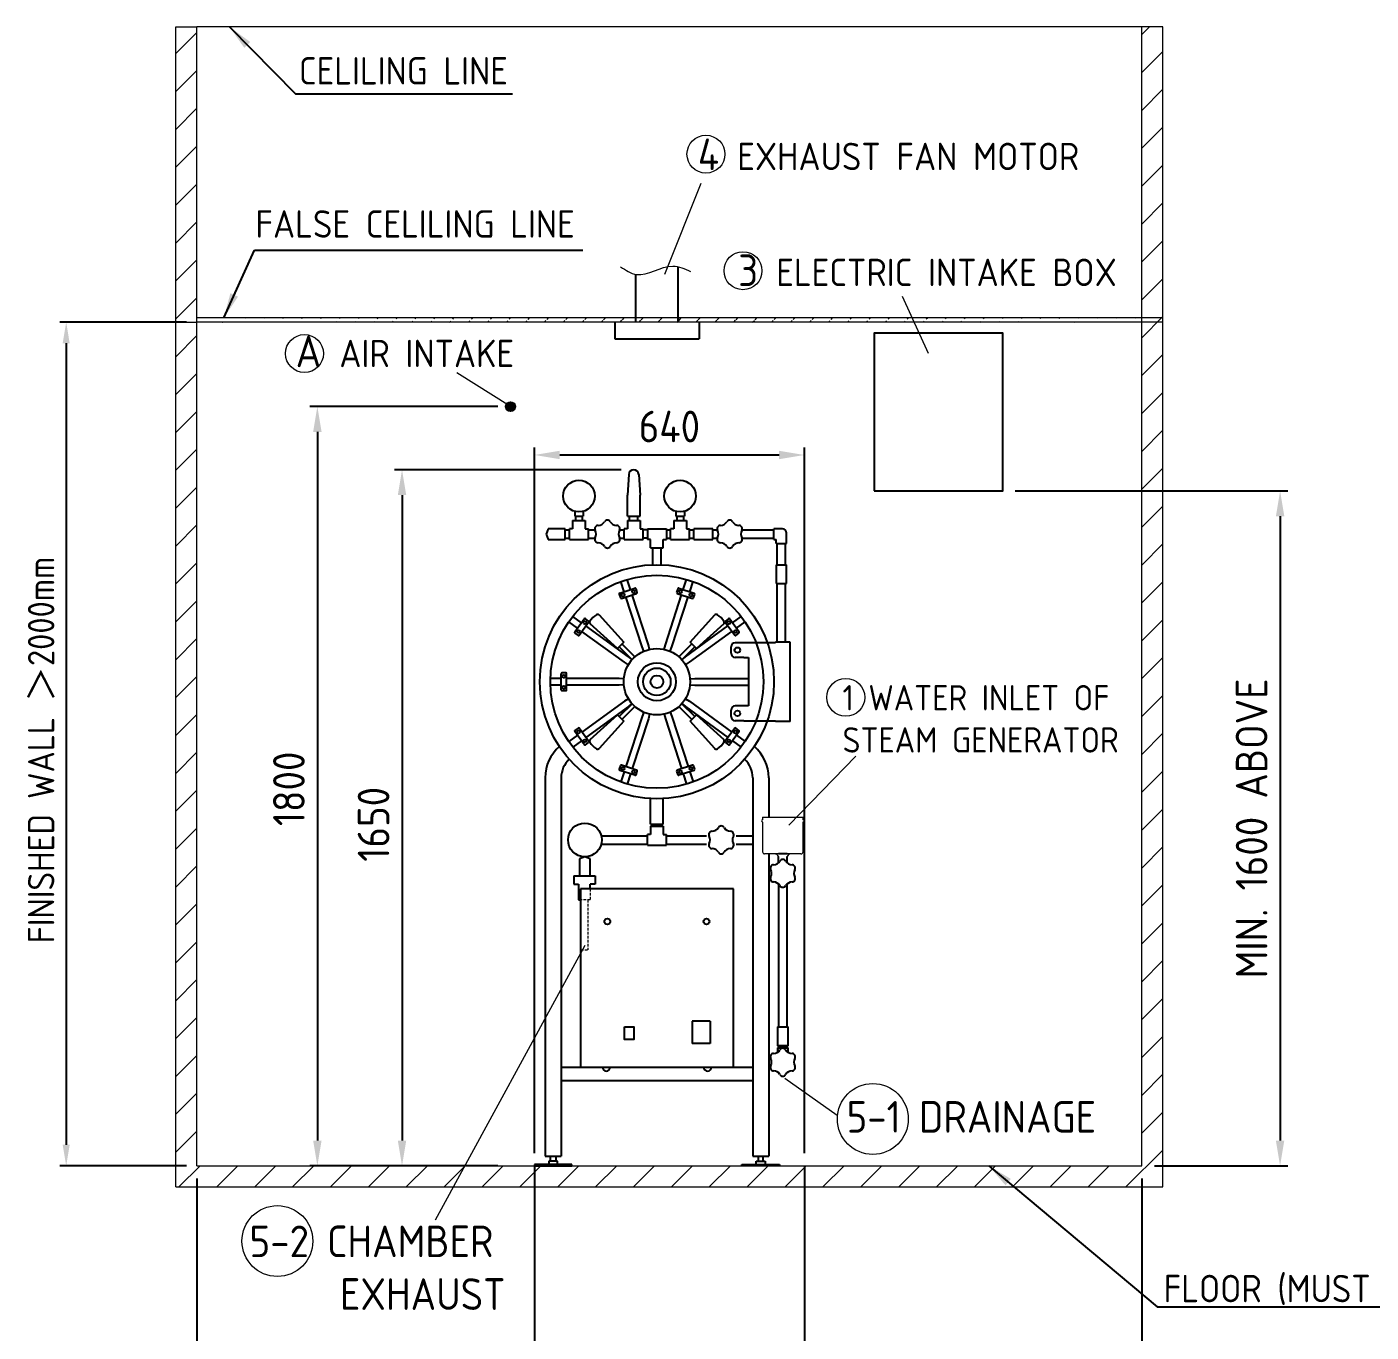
# Model space of a CAD drawing. Header units: millimetres. Extents: x -459980 to -448260, y -22120 to -13880.
# Drawn here: x -456102 to -452915, y -20047 to -16953 of the extents above; entities that cross this region are included whole.
import ezdxf

# ---------------------------------------------------------------- set-up
doc = ezdxf.new("R2010")
doc.units = ezdxf.units.MM
doc.linetypes.add('HIDDEN', pattern=[9.525, 6.35, -3.175])
doc.layers.get('0').update_dxf_attribs({"lineweight": 25})
for name, color, linetype, lineweight in [('D', 3, 'Continuous', 13), ('H', 2, 'HIDDEN', 15), ('S', 4, 'Continuous', 15)]:
    doc.layers.add(name, color=color, linetype=linetype, lineweight=lineweight)
doc.styles.get("Standard").update_dxf_attribs({"font": 'KAIU.TTF'})
doc.styles.add('STU25', font='isocp2.shx')
doc.dimstyles.new('STU25', dxfattribs={"dimscale": 30, "dimtxt": 2.5, "dimasz": 2, "dimexe": 0.6, "dimexo": 1, "dimgap": 1, "dimtad": 1, "dimdsep": 46, "dimtxsty": 'STU25', "dimcen": 2, "dimazin": 2, "dimtfac": 1, "dimtmove": 0, "dimatfit": 3, "dimfxl": 0, "dimtolj": 1, "dimtzin": 0, "dimarcsym": 0})
doc.dimstyles.new('STU25$7', dxfattribs={"dimscale": 30, "dimtxt": 2.5, "dimasz": 2, "dimexe": 1.25, "dimexo": 0.625, "dimgap": 1, "dimtad": 0, "dimdec": 4, "dimdsep": 46, "dimtxsty": 'STU25', "dimcen": 2.5, "dimazin": 2, "dimtfac": 1, "dimtdec": 4, "dimtmove": 0, "dimatfit": 3, "dimfxl": 0, "dimtolj": 1, "dimtzin": 0, "dimarcsym": 0})

# ---------------------------------------------------------------- blocks, each defined once
blk = doc.blocks.new('*D2')
at = {"layer": 'D', "color": 0, "linetype": 'Continuous', "lineweight": -2}
for p, q in [((-454898.9, -19622.9), (-454898.9, -17949.7)), ((-454838.9, -17967.7), (-454318.9, -17967.7)), ((-454258.9, -19622.9), (-454258.9, -17949.7))]:
    blk.add_line(p, q, dxfattribs=at)
at = {"layer": 'D', "color": 0}
for points in [[(-454838.9, -17957.7), (-454838.9, -17977.7), (-454898.9, -17967.7)], [(-454318.9, -17977.7), (-454318.9, -17957.7), (-454258.9, -17967.7)]]:
    blk.add_solid(points, dxfattribs=at)
at = {"layer": 'Defpoints', "color": 0}
for p in [(-454258.9, -17967.7), (-454898.9, -19652.9), (-454258.9, -19652.9)]:
    blk.add_point(p, dxfattribs=at)
at = {"layer": 'D', "color": 0, "insert": (-454578.9, -17900.2), "char_height": 75, "attachment_point": 5, "style": 'STU25'}
blk.add_mtext('\\A1;640', dxfattribs=at)
blk = doc.blocks.new('*D3')
at = {"layer": 'D', "color": 0, "linetype": 'Continuous', "lineweight": -2}
for p, q in [((-454693.4, -18002.7), (-455230.7, -18002.7)), ((-455212.7, -18062.7), (-455212.7, -19592.9)), ((-455077.5, -19652.9), (-455230.7, -19652.9))]:
    blk.add_line(p, q, dxfattribs=at)
at = {"layer": 'D', "color": 0}
for points in [[(-455202.7, -18062.7), (-455222.7, -18062.7), (-455212.7, -18002.7)], [(-455222.7, -19592.9), (-455202.7, -19592.9), (-455212.7, -19652.9)]]:
    blk.add_solid(points, dxfattribs=at)
at = {"layer": 'Defpoints', "color": 0}
for p in [(-454663.4, -18002.7), (-455212.7, -19652.9), (-455047.5, -19652.9)]:
    blk.add_point(p, dxfattribs=at)
at = {"layer": 'D', "color": 0, "insert": (-455280.2, -18843.3), "char_height": 75, "attachment_point": 5, "rotation": 90, "style": 'STU25'}
blk.add_mtext('\\A1;{\\Fisocp2.shx;1650}', dxfattribs=at)
blk = doc.blocks.new('*D6')
at = {"layer": 'D', "color": 0, "lineweight": -2}
for p, q in [((-454898.9, -19652.9), (-454898.9, -20269.8)), ((-455698.9, -19682.9), (-455698.9, -20269.8)), ((-455638.9, -20251.8), (-454958.9, -20251.8))]:
    blk.add_line(p, q, dxfattribs=at)
at = {"layer": 'D', "color": 0}
for points in [[(-455638.9, -20241.8), (-455638.9, -20261.8), (-455698.9, -20251.8)], [(-454958.9, -20261.8), (-454958.9, -20241.8), (-454898.9, -20251.8)]]:
    blk.add_solid(points, dxfattribs=at)
at = {"layer": 'Defpoints', "color": 0}
for p in [(-454898.9, -19622.9), (-455698.9, -19652.9), (-454898.9, -20251.8)]:
    blk.add_point(p, dxfattribs=at)
at = {"layer": 'D', "color": 0, "insert": (-455298.9, -20184.3), "char_height": 75, "attachment_point": 5, "style": 'STU25'}
blk.add_mtext('\\A1;Min. 800', dxfattribs=at)
blk = doc.blocks.new('*D7')
at = {"layer": 'D', "color": 0, "lineweight": -2}
for p, q in [((-454258.9, -19652.9), (-454258.9, -20269.8)), ((-453458.9, -19682.9), (-453458.9, -20269.8)), ((-454198.9, -20251.8), (-453518.9, -20251.8))]:
    blk.add_line(p, q, dxfattribs=at)
at = {"layer": 'D', "color": 0}
for points in [[(-454198.9, -20241.8), (-454198.9, -20261.8), (-454258.9, -20251.8)], [(-453518.9, -20261.8), (-453518.9, -20241.8), (-453458.9, -20251.8)]]:
    blk.add_solid(points, dxfattribs=at)
at = {"layer": 'Defpoints', "color": 0}
for p in [(-454258.9, -19622.9), (-453458.9, -19652.9), (-453458.9, -20251.8)]:
    blk.add_point(p, dxfattribs=at)
at = {"layer": 'D', "color": 0, "insert": (-453858.9, -20184.3), "char_height": 75, "attachment_point": 5, "style": 'STU25'}
blk.add_mtext('\\A1;Min. 800', dxfattribs=at)
blk = doc.blocks.new('*D8')
at = {"layer": 'D', "color": 0, "lineweight": -2}
for p, q in [((-454985.6, -17852.9), (-455431.4, -17852.9)), ((-455413.4, -17912.9), (-455413.4, -19592.9)), ((-454985.6, -19652.9), (-455431.4, -19652.9))]:
    blk.add_line(p, q, dxfattribs=at)
at = {"layer": 'D', "color": 0}
for points in [[(-455403.4, -17912.9), (-455423.4, -17912.9), (-455413.4, -17852.9)], [(-455423.4, -19592.9), (-455403.4, -19592.9), (-455413.4, -19652.9)]]:
    blk.add_solid(points, dxfattribs=at)
at = {"layer": 'Defpoints', "color": 0}
for p in [(-454955.6, -17852.9), (-455413.4, -19652.9), (-454955.6, -19652.9)]:
    blk.add_point(p, dxfattribs=at)
at = {"layer": 'D', "color": 0, "insert": (-455480.9, -18759.2), "char_height": 75, "attachment_point": 5, "rotation": 90, "style": 'STU25'}
blk.add_mtext('\\A1;1800', dxfattribs=at)
blk = doc.blocks.new('*D11')
at = {"layer": 'D', "color": 0, "lineweight": -2}
for p, q in [((-455723.9, -17652.9), (-456023.9, -17652.9)), ((-456008.9, -17702.9), (-456008.9, -19602.9)), ((-455723.9, -19652.9), (-456023.9, -19652.9))]:
    blk.add_line(p, q, dxfattribs=at)
at = {"layer": 'D', "color": 0}
for points in [[(-456000.6, -17702.9), (-456017.2, -17702.9), (-456008.9, -17652.9)], [(-456017.2, -19602.9), (-456000.6, -19602.9), (-456008.9, -19652.9)]]:
    blk.add_solid(points, dxfattribs=at)
at = {"layer": 'Defpoints', "color": 0}
for p in [(-455698.9, -17652.9), (-456008.9, -19652.9), (-455698.9, -19652.9)]:
    blk.add_point(p, dxfattribs=at)
at = {"layer": 'D', "color": 0, "insert": (-456099.5, -19125.2), "char_height": 62.5, "attachment_point": 1, "rotation": 90, "style": 'STU25'}
blk.add_mtext('\\A1;FINISHED WALL {\\f標楷體|b0|i0|c136|p65;＞}2000mm', dxfattribs=at)
blk = doc.blocks.new('*D14')
at = {"layer": 'D', "color": 0, "lineweight": -2}
for p, q in [((-455698.9, -19682.9), (-455698.9, -20455.7)), ((-453458.9, -19682.9), (-453458.9, -20455.7)), ((-455638.9, -20437.7), (-453518.9, -20437.7))]:
    blk.add_line(p, q, dxfattribs=at)
at = {"layer": 'D', "color": 0}
for points in [[(-455638.9, -20427.7), (-455638.9, -20447.7), (-455698.9, -20437.7)], [(-453518.9, -20447.7), (-453518.9, -20427.7), (-453458.9, -20437.7)]]:
    blk.add_solid(points, dxfattribs=at)
at = {"layer": 'Defpoints', "color": 0}
for p in [(-455698.9, -19652.9), (-453458.9, -19652.9), (-453458.9, -20437.7)]:
    blk.add_point(p, dxfattribs=at)
at = {"layer": 'D', "color": 0, "insert": (-454578.9, -20366.4), "char_height": 75, "attachment_point": 5, "style": 'STU25'}
blk.add_mtext('\\A1;{\\Fisocp2.shx;2240(STERILIZE SPACE)}', dxfattribs=at)
blk = doc.blocks.new('*D16')
at = {"layer": 'D', "color": 0, "lineweight": -2}
for p, q in [((-453758.8, -18052.9), (-453113.1, -18052.9)), ((-453131.1, -18112.9), (-453131.1, -19592.9)), ((-453428.9, -19652.9), (-453113.1, -19652.9))]:
    blk.add_line(p, q, dxfattribs=at)
at = {"layer": 'D', "color": 0}
for points in [[(-453121.1, -18112.9), (-453141.1, -18112.9), (-453131.1, -18052.9)], [(-453141.1, -19592.9), (-453121.1, -19592.9), (-453131.1, -19652.9)]]:
    blk.add_solid(points, dxfattribs=at)
at = {"layer": 'Defpoints', "color": 0}
for p in [(-453788.8, -18052.9), (-453458.9, -19652.9), (-453131.1, -19652.9)]:
    blk.add_point(p, dxfattribs=at)
at = {"layer": 'D', "color": 0, "insert": (-453198.6, -18852.9), "char_height": 75, "attachment_point": 5, "rotation": 90, "style": 'STU25'}
blk.add_mtext('\\A1;{\\Fisocp2.shx;MIN. 1600 ABOVE}', dxfattribs=at)

msp = doc.modelspace()

# ---------------------------------------------------------------- hatches: boundary and pattern name
msp.add_hatch(color=256).paths.add_polyline_path([(-454944.812, -17852.871, 1), (-454966.334, -17852.871, 1)])
at = {"layer": 'H', "linetype": 'HIDDEN', "ltscale": 5}
h = msp.add_hatch(dxfattribs=at)
h.set_pattern_fill('ANSI31', color=256, scale=20, style=0)
h.set_pattern_definition([(45, (-449277.12, -10185.2), (-44.90128, 44.90128), [])])
h.paths.add_polyline_path([(-455748.943, -16952.871), (-455748.943, -19702.871), (-453408.943, -19702.871), (-453408.943, -16952.871), (-453458.943, -16952.871), (-453458.943, -19652.871), (-455698.943, -19652.871), (-455698.943, -16952.871)])
at = {"layer": 'H'}
h = msp.add_hatch(dxfattribs=at)
h.set_pattern_fill('ANSI31', color=256, scale=10, style=0)
h.set_pattern_definition([(45, (-218240.854, -136.58), (-22.4506403, 22.4506403), [])])
edge = h.paths.add_edge_path()
edge.add_line((-453408.943, -17642.871), (-455698.943, -17642.871))
edge.add_line((-453408.943, -17652.871), (-455698.943, -17652.871))

# ---------------------------------------------------------------- linework, layer by layer
at = {"linetype": 'Continuous'}
for p, q in [((-454558.443, -17652.871), (-454558.443, -17521.564)), ((-454658.443, -17652.871), (-454658.443, -17539.474)), ((-454708.443, -17652.871), (-454708.443, -17692.014)), ((-454508.443, -17652.871), (-454508.443, -17692.014)), ((-454708.443, -17692.014), (-454508.443, -17692.014)), ((-454675.298, -18013.859), (-454678.443, -18062.742)), ((-454651.587, -18013.859), (-454648.443, -18062.742)), ((-454678.443, -18112.742), (-454678.443, -18062.742)), ((-454648.443, -18112.742), (-454648.443, -18062.742)), ((-454808.443, -18122.742), (-454808.443, -18142.742)), ((-454808.443, -18122.742), (-454778.443, -18122.742)), ((-454803.443, -18101.384), (-454803.443, -18112.742)), ((-454803.443, -18112.742), (-454783.443, -18112.742)), ((-454803.443, -18122.742), (-454783.443, -18122.742)), ((-454801.443, -18112.742), (-454801.443, -18122.742)), ((-454785.443, -18112.742), (-454785.443, -18122.742)), ((-454785.443, -18112.742), (-454785.443, -18122.742)), ((-454783.443, -18101.384), (-454783.443, -18112.742)), ((-454778.443, -18122.742), (-454778.443, -18142.742)), ((-454678.443, -18112.742), (-454648.443, -18112.742)), ((-454678.443, -18122.742), (-454678.443, -18142.742)), ((-454678.443, -18122.742), (-454648.443, -18122.742)), ((-454673.443, -18122.742), (-454673.443, -18112.742)), ((-454653.443, -18122.742), (-454653.443, -18112.742)), ((-454648.443, -18122.742), (-454648.443, -18142.742)), ((-454568.443, -18122.742), (-454538.443, -18122.742)), ((-454568.443, -18122.742), (-454568.443, -18142.742)), ((-454563.443, -18101.384), (-454563.443, -18112.742)), ((-454563.443, -18112.742), (-454543.443, -18112.742)), ((-454563.443, -18122.742), (-454543.443, -18122.742)), ((-454561.443, -18112.742), (-454561.443, -18122.742)), ((-454545.443, -18112.742), (-454545.443, -18122.742)), ((-454545.443, -18112.742), (-454545.443, -18122.742)), ((-454543.443, -18101.384), (-454543.443, -18112.742)), ((-454538.443, -18122.742), (-454538.443, -18142.742)), ((-454865.943, -18142.742), (-454870.943, -18155.242)), ((-454870.943, -18155.242), (-454865.943, -18167.742)), ((-454825.943, -18142.742), (-454865.943, -18142.742)), ((-454825.943, -18167.742), (-454825.943, -18142.742)), ((-454825.943, -18145.242), (-454815.943, -18145.242)), ((-454815.943, -18167.742), (-454815.943, -18142.742)), ((-454808.443, -18142.742), (-454815.943, -18142.742)), ((-454778.443, -18142.742), (-454770.943, -18142.742)), ((-454770.943, -18167.742), (-454770.943, -18142.742)), ((-454770.943, -18145.242), (-454755.224, -18145.242)), ((-454696.661, -18145.242), (-454685.943, -18145.242)), ((-454678.443, -18142.742), (-454685.943, -18142.742)), ((-454685.943, -18167.742), (-454685.943, -18142.742)), ((-454648.443, -18142.742), (-454640.943, -18142.742)), ((-454640.943, -18167.742), (-454640.943, -18142.742)), ((-454630.943, -18145.242), (-454640.943, -18145.242)), ((-454630.943, -18142.742), (-454630.943, -18167.742)), ((-454630.943, -18142.742), (-454585.943, -18142.742)), ((-454585.943, -18142.742), (-454585.943, -18167.742)), ((-454585.943, -18145.242), (-454575.943, -18145.242)), ((-454575.943, -18167.742), (-454575.943, -18142.742)), ((-454568.443, -18142.742), (-454575.943, -18142.742)), ((-454538.443, -18142.742), (-454530.943, -18142.742)), ((-454530.943, -18167.742), (-454530.943, -18142.742)), ((-454530.943, -18145.242), (-454520.943, -18145.242)), ((-454520.943, -18167.742), (-454520.943, -18142.742)), ((-454475.943, -18142.742), (-454520.943, -18142.742)), ((-454475.943, -18167.742), (-454475.943, -18142.742)), ((-454475.943, -18145.242), (-454465.225, -18145.242)), ((-454406.66, -18145.242), (-454330.943, -18145.242)), ((-454330.943, -18167.742), (-454330.943, -18142.742)), ((-454310.943, -18142.742), (-454330.943, -18142.742)), ((-454300.943, -18177.742), (-454300.943, -18152.742)), ((-454865.943, -18167.742), (-454825.943, -18167.742)), ((-454825.943, -18165.242), (-454815.943, -18165.242)), ((-454815.943, -18167.742), (-454770.943, -18167.742)), ((-454770.943, -18165.242), (-454755.224, -18165.242)), ((-454696.661, -18165.242), (-454685.943, -18165.242)), ((-454685.943, -18167.742), (-454640.943, -18167.742)), ((-454630.943, -18165.242), (-454640.943, -18165.242)), ((-454623.443, -18167.742), (-454630.943, -18167.742)), ((-454623.443, -18187.742), (-454623.443, -18167.742)), ((-454623.443, -18187.742), (-454593.443, -18187.742)), ((-454618.443, -18227.742), (-454618.443, -18187.742)), ((-454598.443, -18227.742), (-454598.443, -18187.742)), ((-454593.443, -18167.742), (-454585.943, -18167.742)), ((-454593.443, -18187.742), (-454593.443, -18167.742)), ((-454585.943, -18165.242), (-454575.943, -18165.242)), ((-454575.943, -18167.742), (-454530.943, -18167.742)), ((-454530.943, -18165.242), (-454520.943, -18165.242)), ((-454520.943, -18167.742), (-454475.943, -18167.742)), ((-454475.943, -18165.242), (-454465.225, -18165.242)), ((-454406.66, -18165.242), (-454330.943, -18165.242)), ((-454330.943, -18167.742), (-454325.943, -18167.742)), ((-454325.943, -18177.742), (-454325.943, -18167.742)), ((-454325.943, -18177.742), (-454300.943, -18177.742)), ((-454323.443, -18227.742), (-454323.443, -18177.742)), ((-454303.443, -18227.742), (-454303.443, -18177.742)), ((-454325.943, -18227.742), (-454325.943, -18272.742)), ((-454325.943, -18227.742), (-454300.943, -18227.742)), ((-454300.943, -18272.742), (-454300.943, -18227.742)), ((-454325.943, -18272.742), (-454300.943, -18272.742)), ((-454323.443, -18411.242), (-454323.443, -18272.742)), ((-454303.443, -18411.242), (-454303.443, -18272.742)), ((-454745.511, -18346.961), (-454687.175, -18411.661)), ((-454529.71, -18411.661), (-454471.374, -18346.961)), ((-454702.024, -18426.51), (-454766.724, -18368.174)), ((-454450.161, -18368.174), (-454514.861, -18426.51)), ((-454687.175, -18411.661), (-454702.024, -18426.51)), ((-454660.667, -18446.3), (-454691.241, -18415.727)), ((-454525.645, -18415.727), (-454556.218, -18446.3)), ((-454514.861, -18426.51), (-454529.71, -18411.661)), ((-454391.676, -18412.742), (-454422.676, -18412.742)), ((-454327.676, -18412.742), (-454391.676, -18412.742)), ((-454292.676, -18411.242), (-454327.676, -18411.242)), ((-454292.676, -18599.242), (-454292.676, -18411.242)), ((-454697.958, -18422.444), (-454667.385, -18453.018)), ((-454549.501, -18453.018), (-454518.927, -18422.444)), ((-454402.676, -18447.742), (-454391.676, -18447.742)), ((-454391.676, -18447.742), (-454391.676, -18562.742)), ((-454667.385, -18557.467), (-454697.958, -18588.04)), ((-454691.241, -18594.758), (-454660.667, -18564.184)), ((-454556.218, -18564.184), (-454525.645, -18594.758)), ((-454518.927, -18588.04), (-454549.501, -18557.467)), ((-454391.676, -18562.742), (-454402.676, -18562.742)), ((-454766.724, -18642.311), (-454702.024, -18583.974)), ((-454687.175, -18598.824), (-454745.511, -18663.524)), ((-454702.024, -18583.974), (-454687.175, -18598.824)), ((-454529.71, -18598.824), (-454514.861, -18583.974)), ((-454471.374, -18663.524), (-454529.71, -18598.824)), ((-454514.861, -18583.974), (-454450.161, -18642.311)), ((-454402.676, -18597.742), (-454391.676, -18597.742)), ((-454391.676, -18597.742), (-454327.676, -18597.742)), ((-454327.676, -18597.742), (-454327.676, -18599.242)), ((-454292.676, -18599.242), (-454327.676, -18599.242)), ((-454873.443, -18732.831), (-454873.443, -19629.871)), ((-454835.443, -18732.831), (-454835.443, -19629.871)), ((-454381.443, -18732.831), (-454381.443, -19629.871)), ((-454343.443, -18732.831), (-454343.443, -18825.217)), ((-454623.443, -18842.742), (-454623.443, -18782.336)), ((-454593.443, -18842.742), (-454593.443, -18782.336)), ((-454623.443, -18842.742), (-454593.443, -18842.742)), ((-454623.443, -18847.742), (-454593.443, -18847.742)), ((-454623.443, -18847.742), (-454623.443, -18867.742)), ((-454618.443, -18847.742), (-454618.443, -18842.742)), ((-454598.443, -18847.742), (-454598.443, -18842.742)), ((-454593.443, -18847.742), (-454593.443, -18867.742)), ((-454740.526, -18870.242), (-454630.943, -18870.242)), ((-454740.526, -18890.242), (-454630.943, -18890.242)), ((-454623.443, -18867.742), (-454630.943, -18867.742)), ((-454630.943, -18892.742), (-454630.943, -18867.742)), ((-454630.943, -18892.742), (-454585.943, -18892.742)), ((-454593.443, -18867.742), (-454585.943, -18867.742)), ((-454585.943, -18892.742), (-454585.943, -18867.742)), ((-454585.943, -18870.242), (-454490.943, -18870.242)), ((-454585.943, -18890.242), (-454490.943, -18890.242)), ((-454420.943, -18870.242), (-454381.443, -18870.242)), ((-454420.943, -18890.242), (-454381.443, -18890.242)), ((-454779.256, -18920.242), (-454791.756, -18925.242)), ((-454791.756, -18925.242), (-454791.756, -18965.242)), ((-454766.756, -18925.242), (-454779.256, -18920.242)), ((-454766.756, -18965.242), (-454766.756, -18925.242)), ((-454343.443, -18913.233), (-454343.443, -19629.871)), ((-454320.252, -18934.267), (-454320.252, -18919.713)), ((-454299.952, -18934.267), (-454299.952, -18919.713)), ((-454791.756, -18965.242), (-454766.756, -18965.242)), ((-454320.102, -18984.755), (-454320.102, -19323.487)), ((-454300.102, -18984.755), (-454300.102, -19323.487)), ((-454322.602, -19323.487), (-454322.602, -19368.487)), ((-454322.602, -19323.487), (-454297.602, -19323.487)), ((-454297.602, -19368.487), (-454297.602, -19323.487)), ((-454322.602, -19368.487), (-454297.602, -19368.487)), ((-454322.602, -19373.487), (-454297.602, -19373.487)), ((-454322.602, -19373.487), (-454322.602, -19383.703)), ((-454300.102, -19368.487), (-454320.102, -19368.487)), ((-454320.102, -19368.487), (-454320.102, -19373.487)), ((-454300.102, -19368.487), (-454300.102, -19373.487)), ((-454297.602, -19383.703), (-454297.602, -19373.487)), ((-454835.443, -19418.871), (-454737.632, -19418.871)), ((-454719.253, -19418.871), (-454497.632, -19418.871)), ((-454626.119, -19418.871), (-454590.766, -19418.871)), ((-454479.253, -19418.871), (-454381.443, -19418.871)), ((-454835.443, -19450.871), (-454381.443, -19450.871)), ((-454873.443, -19629.871), (-454835.443, -19629.871)), ((-454860.443, -19641.871), (-454860.443, -19629.871)), ((-454848.443, -19629.871), (-454848.443, -19641.871)), ((-454381.443, -19629.871), (-454343.443, -19629.871)), ((-454368.443, -19629.871), (-454368.443, -19641.871)), ((-454356.443, -19641.871), (-454356.443, -19629.871)), ((-454809.943, -19649.871), (-454898.943, -19649.871)), ((-454898.943, -19649.871), (-454898.943, -19652.871)), ((-454898.943, -19652.871), (-454809.943, -19652.871)), ((-454864.835, -19641.871), (-454864.835, -19649.871)), ((-454844.05, -19641.871), (-454864.835, -19641.871)), ((-454844.05, -19649.871), (-454844.05, -19641.871)), ((-454809.943, -19652.871), (-454809.943, -19649.871)), ((-454406.943, -19649.871), (-454317.943, -19649.871)), ((-454406.943, -19652.871), (-454406.943, -19649.871)), ((-454317.943, -19652.871), (-454406.943, -19652.871)), ((-454372.835, -19641.871), (-454352.05, -19641.871)), ((-454372.835, -19649.871), (-454372.835, -19641.871)), ((-454352.05, -19641.871), (-454352.05, -19649.871)), ((-454317.943, -19649.871), (-454317.943, -19652.871))]:
    msp.add_line(p, q, dxfattribs=at)
for p, q in [((-454696.659, -18295.224), (-454660.519, -18283.481)), ((-454686.198, -18291.824), (-454694.078, -18267.573)), ((-454670.981, -18286.88), (-454678.861, -18262.628)), ((-454655.218, -18293.325), (-454657.999, -18284.765)), ((-454558.886, -18284.765), (-454561.667, -18293.325)), ((-454556.366, -18283.481), (-454520.226, -18295.224)), ((-454545.904, -18286.88), (-454538.024, -18262.628)), ((-454530.687, -18291.824), (-454522.807, -18267.573)), ((-454697.944, -18297.744), (-454695.162, -18306.303)), ((-454692.642, -18307.587), (-454656.502, -18295.845)), ((-454643.708, -18422.595), (-454682.181, -18304.188)), ((-454628.491, -18417.65), (-454666.964, -18299.244)), ((-454588.394, -18417.65), (-454549.921, -18299.244)), ((-454573.177, -18422.595), (-454534.704, -18304.188)), ((-454560.383, -18295.845), (-454524.243, -18307.587)), ((-454521.723, -18306.303), (-454518.942, -18297.744)), ((-454787.387, -18365.343), (-454808.017, -18350.354)), ((-454429.498, -18365.343), (-454408.868, -18350.354)), ((-454796.792, -18378.287), (-454817.422, -18363.299)), ((-454803.257, -18387.186), (-454780.921, -18356.444)), ((-454792.74, -18394.827), (-454770.404, -18364.085)), ((-454685.552, -18459.108), (-454786.274, -18385.928)), ((-454770.847, -18361.291), (-454778.128, -18356.001)), ((-454676.147, -18446.163), (-454776.87, -18372.984)), ((-454540.738, -18446.163), (-454440.015, -18372.984)), ((-454531.333, -18459.108), (-454430.611, -18385.928)), ((-454446.481, -18364.085), (-454424.145, -18394.827)), ((-454438.757, -18356.001), (-454446.038, -18361.291)), ((-454435.964, -18356.444), (-454413.628, -18387.186)), ((-454420.093, -18378.287), (-454399.463, -18363.299)), ((-454802.815, -18389.98), (-454795.534, -18395.27)), ((-454625.861, -18428.443), (-454628.491, -18417.65)), ((-454591.024, -18428.443), (-454588.394, -18417.65)), ((-454421.351, -18395.27), (-454414.07, -18389.98)), ((-454667.676, -18453.348), (-454676.147, -18446.163)), ((-454639.492, -18432.872), (-454643.708, -18422.595)), ((-454577.393, -18432.872), (-454573.177, -18422.595)), ((-454549.209, -18453.348), (-454540.738, -18446.163)), ((-454432.676, -18437.742), (-454432.676, -18422.742)), ((-454402.676, -18447.742), (-454422.676, -18447.742)), ((-454676.101, -18464.944), (-454685.552, -18459.108)), ((-454540.785, -18464.944), (-454531.333, -18459.108)), ((-454835.443, -18497.242), (-454860.943, -18497.242)), ((-454835.443, -18513.242), (-454860.943, -18513.242)), ((-454835.443, -18524.242), (-454835.443, -18486.242)), ((-454824.443, -18484.242), (-454833.443, -18484.242)), ((-454822.443, -18524.242), (-454822.443, -18486.242)), ((-454697.943, -18497.242), (-454822.443, -18497.242)), ((-454697.943, -18513.242), (-454822.443, -18513.242)), ((-454686.866, -18498.076), (-454697.943, -18497.242)), ((-454686.866, -18512.408), (-454697.943, -18513.242)), ((-454530.019, -18498.076), (-454518.943, -18497.242)), ((-454530.019, -18512.408), (-454518.943, -18513.242)), ((-454518.943, -18497.242), (-454391.676, -18497.242)), ((-454518.943, -18513.242), (-454391.676, -18513.242)), ((-454833.443, -18526.242), (-454824.443, -18526.242)), ((-454676.101, -18545.541), (-454685.552, -18551.377)), ((-454540.785, -18545.541), (-454531.333, -18551.377)), ((-454685.552, -18551.377), (-454786.274, -18624.556)), ((-454676.147, -18564.321), (-454776.87, -18637.5)), ((-454667.676, -18557.136), (-454676.147, -18564.321)), ((-454639.492, -18577.613), (-454643.708, -18587.89)), ((-454577.393, -18577.613), (-454573.177, -18587.89)), ((-454549.209, -18557.136), (-454540.738, -18564.321)), ((-454540.738, -18564.321), (-454440.015, -18637.5)), ((-454531.333, -18551.377), (-454430.611, -18624.556)), ((-454432.676, -18587.742), (-454432.676, -18572.742)), ((-454402.676, -18562.742), (-454422.676, -18562.742)), ((-454643.708, -18587.89), (-454682.181, -18706.296)), ((-454628.491, -18592.834), (-454666.964, -18711.24)), ((-454625.861, -18582.042), (-454628.491, -18592.834)), ((-454591.024, -18582.042), (-454588.394, -18592.834)), ((-454588.394, -18592.834), (-454549.921, -18711.24)), ((-454573.177, -18587.89), (-454534.704, -18706.296)), ((-454402.676, -18597.742), (-454422.676, -18597.742)), ((-454796.792, -18632.197), (-454817.422, -18647.186)), ((-454780.921, -18654.041), (-454803.257, -18623.298)), ((-454795.534, -18615.214), (-454802.815, -18620.504)), ((-454770.404, -18646.4), (-454792.74, -18615.657)), ((-454424.145, -18615.657), (-454446.481, -18646.4)), ((-454413.628, -18623.298), (-454435.964, -18654.041)), ((-454414.07, -18620.504), (-454421.351, -18615.214)), ((-454420.093, -18632.197), (-454399.463, -18647.186)), ((-454787.387, -18645.142), (-454808.017, -18660.13)), ((-454778.128, -18654.483), (-454770.847, -18649.193)), ((-454446.038, -18649.193), (-454438.757, -18654.483)), ((-454429.498, -18645.142), (-454408.868, -18660.13)), ((-454695.162, -18704.181), (-454697.944, -18712.741)), ((-454656.502, -18714.64), (-454692.642, -18702.897)), ((-454524.243, -18702.897), (-454560.383, -18714.64)), ((-454518.942, -18712.741), (-454521.723, -18704.181)), ((-454660.519, -18727.003), (-454696.659, -18715.261)), ((-454686.198, -18718.66), (-454694.078, -18742.912)), ((-454670.981, -18723.604), (-454678.861, -18747.856)), ((-454657.999, -18725.719), (-454655.218, -18717.16)), ((-454561.667, -18717.16), (-454558.886, -18725.719)), ((-454520.226, -18715.261), (-454556.366, -18727.003)), ((-454545.904, -18723.604), (-454538.024, -18747.856)), ((-454530.687, -18718.66), (-454522.807, -18742.912)), ((-454310.102, -18913.233), (-454320.252, -18913.233)), ((-454299.952, -18913.233), (-454310.102, -18913.233)), ((-454805.658, -18965.242), (-454755.096, -18965.242)), ((-454805.658, -18965.242), (-454805.658, -18985.457)), ((-454805.658, -18985.457), (-454794.282, -18985.457)), ((-454794.282, -18985.457), (-454794.282, -19022.097)), ((-454755.096, -18985.457), (-454766.473, -18985.457)), ((-454766.473, -18996.371), (-454766.473, -18985.457)), ((-454755.096, -18965.242), (-454755.096, -18985.457)), ((-454794.282, -19022.097), (-454789.693, -19022.097)), ((-454789.693, -18996.371), (-454789.693, -19418.871)), ((-454427.193, -18996.371), (-454789.693, -18996.371)), ((-454427.193, -19418.871), (-454427.193, -18996.371)), ((-454481.871, -19309.951), (-454524.571, -19309.951)), ((-454524.571, -19309.951), (-454524.571, -19362.451)), ((-454481.871, -19309.951), (-454481.871, -19362.451)), ((-454481.871, -19362.451), (-454524.571, -19362.451)), ((-454789.693, -19418.871), (-454427.193, -19418.871))]:
    msp.add_line(p, q)
at = {"color": 7, "linetype": 'Continuous', "lineweight": 15}
for p, q in [((-454358.102, -18826.233), (-454262.102, -18826.233)), ((-454358.102, -18826.233), (-454358.102, -18832.449)), ((-454262.102, -18832.449), (-454262.102, -18826.233)), ((-454358.102, -18838.016), (-454358.102, -18908.233)), ((-454262.102, -18908.233), (-454262.102, -18838.016)), ((-454267.102, -18913.233), (-454353.102, -18913.233))]:
    msp.add_line(p, q, dxfattribs=at)
at = {"linetype": 'Continuous'}
msp.add_lwpolyline([(-454093.486, -18052.871), (-453788.797, -18052.871), (-453788.797, -17679.001), (-454093.486, -17679.001)], close=True, dxfattribs=at)
msp.add_lwpolyline([(-454685.143, -19323.521), (-454663.143, -19323.521), (-454663.143, -19353.721), (-454685.143, -19353.721)], close=True)
for centre, radius in [((-454955.573, -17852.871), 10.761), ((-454608.443, -18505.242), 277.5), ((-454608.443, -18505.242), 252.5), ((-454664.217, -18291.517), 3.5), ((-454552.668, -18291.517), 3.5), ((-454688.945, -18299.551), 3.5), ((-454527.941, -18299.551), 3.5), ((-454794.472, -18386.153), 3.5), ((-454779.19, -18365.118), 3.5), ((-454437.695, -18365.118), 3.5), ((-454422.413, -18386.153), 3.5), ((-454417.676, -18430.242), 6.5), ((-454608.443, -18505.242), 45), ((-454608.443, -18505.242), 32.5), ((-454828.943, -18492.242), 3.5), ((-454828.943, -18518.242), 3.5), ((-454608.443, -18505.242), 15), ((-454417.676, -18580.242), 6.5), ((-454794.472, -18624.332), 3.5), ((-454779.19, -18645.366), 3.5), ((-454437.695, -18645.366), 3.5), ((-454422.413, -18624.332), 3.5), ((-454688.945, -18710.933), 3.5), ((-454664.217, -18718.967), 3.5), ((-454552.668, -18718.967), 3.5), ((-454527.941, -18710.933), 3.5), ((-454725.943, -19073.621), 7), ((-454490.943, -19073.621), 7)]:
    msp.add_circle(centre, radius)
for centre, radius in [((-454793.443, -18065.242), 37.5), ((-454553.443, -18065.242), 37.5), ((-454608.443, -18505.242), 78.75), ((-454779.256, -18880.242), 40)]:
    msp.add_circle(centre, radius, dxfattribs=at)
for centre, radius, start, end in [((-454663.443, -18014.622), 11.88, 3.680791, 176.319209), ((-454310.943, -18152.742), 10, 0, 90), ((-454720.923, -18392.762), 55.773, 123.647115, 146.352885), ((-454749.051, -18350.501), 5.007, 39.078128, 123.647115), ((-454467.834, -18350.501), 5.007, 56.352885, 135), ((-454495.962, -18392.762), 55.773, 33.647115, 56.352885), ((-454763.184, -18364.633), 5.007, 146.352885, 225), ((-454453.701, -18364.633), 5.007, 309.078128, 33.647115), ((-454763.184, -18645.851), 5.007, 129.078128, 213.647115), ((-454775.443, -18732.831), 98, 130.902507, 180), ((-454720.923, -18617.723), 55.773, 213.647115, 236.352885), ((-454749.051, -18659.984), 5.007, 236.352885, 315), ((-454467.834, -18659.984), 5.007, 219.078128, 303.647115), ((-454495.962, -18617.723), 55.773, 303.647115, 326.352885), ((-454453.701, -18645.851), 5.007, 326.352885, 45), ((-454441.443, -18732.831), 98, 0, 49.097493), ((-454775.443, -18732.831), 60, 133.046811, 180), ((-454441.443, -18732.831), 60, 0, 46.953189), ((-454728.443, -19418.871), 9.189, 180, 0), ((-454488.443, -19418.871), 9.189, 180, 0)]:
    msp.add_arc(centre, radius, start, end, dxfattribs=at)
at = {"color": 7, "linetype": 'Continuous'}
for centre, radius, start, end in [((-454748.193, -18116.704), 18.027, 271.15518, 328.84482), ((-454748.193, -18116.704), 18.028, 271.15518, 328.84482), ((-454725.943, -18130.155), 7.973, 31.15518, 148.84482), ((-454725.943, -18130.155), 7.972, 31.15518, 148.84482), ((-454703.693, -18116.704), 18.028, 211.15518, 268.84482), ((-454703.693, -18116.704), 18.027, 211.15518, 268.84482), ((-454458.193, -18116.704), 18.027, 271.15518, 328.84482), ((-454458.193, -18116.704), 18.028, 271.15518, 328.84482), ((-454435.943, -18130.155), 7.973, 31.15518, 148.84482), ((-454435.943, -18130.155), 7.972, 31.15518, 148.84482), ((-454413.693, -18116.704), 18.028, 211.15518, 268.84482), ((-454413.693, -18116.704), 18.027, 211.15518, 268.84482), ((-454747.668, -18142.699), 7.973, 91.15518, 208.84482), ((-454747.668, -18142.699), 7.972, 91.15518, 208.84482), ((-454747.668, -18167.786), 7.973, 151.15518, 268.84482), ((-454747.668, -18167.786), 7.972, 151.15518, 268.84482), ((-454770.443, -18155.242), 18.027, 331.15518, 28.84482), ((-454770.443, -18155.242), 18.028, 331.15518, 28.84482), ((-454704.217, -18142.699), 7.973, 331.15518, 88.84482), ((-454704.217, -18142.699), 7.972, 331.15518, 88.84482), ((-454704.217, -18167.786), 7.973, 271.15518, 28.84482), ((-454704.217, -18167.786), 7.972, 271.15518, 28.84482), ((-454681.443, -18155.242), 18.028, 151.15518, 208.84482), ((-454681.443, -18155.242), 18.027, 151.15518, 208.84482), ((-454457.668, -18142.699), 7.973, 91.15518, 208.84482), ((-454457.668, -18142.699), 7.972, 91.15518, 208.84482), ((-454457.668, -18167.786), 7.972, 151.15518, 268.84482), ((-454457.668, -18167.786), 7.973, 151.15518, 268.84482), ((-454480.443, -18155.242), 18.028, 331.15518, 28.84482), ((-454480.443, -18155.242), 18.027, 331.15518, 28.84482), ((-454414.217, -18142.699), 7.973, 331.15518, 88.84482), ((-454414.217, -18142.699), 7.972, 331.15518, 88.84482), ((-454414.217, -18167.786), 7.972, 271.15518, 28.84482), ((-454414.217, -18167.786), 7.973, 271.15518, 28.84482), ((-454391.443, -18155.242), 18.028, 151.15518, 208.84482), ((-454391.443, -18155.242), 18.027, 151.15518, 208.84482), ((-454748.193, -18193.78), 18.028, 31.15518, 88.84482), ((-454748.193, -18193.78), 18.027, 31.15518, 88.84482), ((-454725.943, -18180.329), 7.973, 211.15518, 328.84482), ((-454725.943, -18180.329), 7.972, 211.15518, 328.84482), ((-454703.693, -18193.78), 18.028, 91.15518, 148.84482), ((-454703.693, -18193.78), 18.027, 91.15518, 148.84482), ((-454458.193, -18193.78), 18.028, 31.15518, 88.84482), ((-454458.193, -18193.78), 18.027, 31.15518, 88.84482), ((-454435.943, -18180.329), 7.973, 211.15518, 328.84482), ((-454435.943, -18180.329), 7.972, 211.15518, 328.84482), ((-454413.693, -18193.78), 18.028, 91.15518, 148.84482), ((-454413.693, -18193.78), 18.027, 91.15518, 148.84482), ((-454477.668, -18867.699), 7.973, 91.15518, 208.84482), ((-454477.668, -18867.699), 7.972, 91.15518, 208.84482), ((-454478.193, -18841.704), 18.027, 271.15518, 328.84482), ((-454478.193, -18841.704), 18.028, 271.15518, 328.84482), ((-454455.943, -18855.155), 7.973, 31.15518, 148.84482), ((-454455.943, -18855.155), 7.972, 31.15518, 148.84482), ((-454433.693, -18841.704), 18.028, 211.15518, 268.84482), ((-454433.693, -18841.704), 18.027, 211.15518, 268.84482), ((-454434.217, -18867.699), 7.973, 331.15518, 88.84482), ((-454434.217, -18867.699), 7.972, 331.15518, 88.84482), ((-454477.668, -18892.786), 7.972, 151.15518, 268.84482), ((-454477.668, -18892.786), 7.973, 151.15518, 268.84482), ((-454500.443, -18880.242), 18.028, 331.15518, 28.84482), ((-454500.443, -18880.242), 18.027, 331.15518, 28.84482), ((-454434.217, -18892.786), 7.972, 271.15518, 28.84482), ((-454434.217, -18892.786), 7.973, 271.15518, 28.84482), ((-454411.443, -18880.242), 18.028, 151.15518, 208.84482), ((-454411.443, -18880.242), 18.027, 151.15518, 208.84482), ((-454478.193, -18918.78), 18.028, 31.15518, 88.84482), ((-454478.193, -18918.78), 18.027, 31.15518, 88.84482), ((-454455.943, -18905.329), 7.973, 211.15518, 328.84482), ((-454455.943, -18905.329), 7.972, 211.15518, 328.84482), ((-454433.693, -18918.78), 18.028, 91.15518, 148.84482), ((-454433.693, -18918.78), 18.027, 91.15518, 148.84482), ((-454310.102, -18934.355), 7.973, 31.15518, 148.84482), ((-454310.102, -18934.355), 7.972, 31.15518, 148.84482), ((-454331.827, -18946.899), 7.973, 91.15518, 208.84482), ((-454331.827, -18946.899), 7.972, 91.15518, 208.84482), ((-454354.602, -18959.442), 18.027, 331.15518, 28.84482), ((-454354.602, -18959.442), 18.028, 331.15518, 28.84482), ((-454332.352, -18920.904), 18.027, 271.15518, 328.84482), ((-454332.352, -18920.904), 18.028, 271.15518, 328.84482), ((-454287.852, -18920.904), 18.028, 211.15518, 268.84482), ((-454287.852, -18920.904), 18.027, 211.15518, 268.84482), ((-454288.376, -18946.899), 7.973, 331.15518, 88.84482), ((-454288.376, -18946.899), 7.972, 331.15518, 88.84482), ((-454265.602, -18959.442), 18.028, 151.15518, 208.84482), ((-454265.602, -18959.442), 18.027, 151.15518, 208.84482), ((-454331.827, -18971.985), 7.973, 151.15518, 268.84482), ((-454331.827, -18971.985), 7.972, 151.15518, 268.84482), ((-454332.352, -18997.98), 18.028, 31.15518, 88.84482), ((-454332.352, -18997.98), 18.027, 31.15518, 88.84482), ((-454310.102, -18984.529), 7.973, 211.15518, 328.84482), ((-454310.102, -18984.529), 7.972, 211.15518, 328.84482), ((-454287.852, -18997.98), 18.028, 91.15518, 148.84482), ((-454287.852, -18997.98), 18.027, 91.15518, 148.84482), ((-454288.376, -18971.985), 7.973, 271.15518, 28.84482), ((-454288.376, -18971.985), 7.972, 271.15518, 28.84482), ((-454310.102, -19381.991), 7.973, 31.15518, 148.84482), ((-454310.102, -19381.991), 7.972, 31.15518, 148.84482), ((-454331.827, -19394.534), 7.973, 91.15518, 208.84482), ((-454331.827, -19394.534), 7.972, 91.15518, 208.84482), ((-454354.602, -19407.078), 18.027, 331.15518, 28.84482), ((-454354.602, -19407.078), 18.028, 331.15518, 28.84482), ((-454332.352, -19368.54), 18.027, 271.15518, 328.84482), ((-454332.352, -19368.54), 18.028, 271.15518, 328.84482), ((-454287.852, -19368.54), 18.028, 211.15518, 268.84482), ((-454287.852, -19368.54), 18.027, 211.15518, 268.84482), ((-454288.376, -19394.534), 7.973, 331.15518, 88.84482), ((-454288.376, -19394.534), 7.972, 331.15518, 88.84482), ((-454265.602, -19407.078), 18.028, 151.15518, 208.84482), ((-454265.602, -19407.078), 18.027, 151.15518, 208.84482), ((-454331.827, -19419.621), 7.973, 151.15518, 268.84482), ((-454331.827, -19419.621), 7.972, 151.15518, 268.84482), ((-454332.352, -19445.616), 18.028, 31.15518, 88.84482), ((-454332.352, -19445.616), 18.027, 31.15518, 88.84482), ((-454310.102, -19432.165), 7.973, 211.15518, 328.84482), ((-454310.102, -19432.165), 7.972, 211.15518, 328.84482), ((-454287.852, -19445.616), 18.028, 91.15518, 148.84482), ((-454287.852, -19445.616), 18.027, 91.15518, 148.84482), ((-454288.376, -19419.621), 7.973, 271.15518, 28.84482), ((-454288.376, -19419.621), 7.972, 271.15518, 28.84482)]:
    msp.add_arc(centre, radius, start, end, dxfattribs=at)
for centre, radius, start, end in [((-454659.901, -18285.383), 2, 18, 108), ((-454556.984, -18285.383), 2, 72, 162), ((-454696.041, -18297.126), 2, 108, 198), ((-454693.26, -18305.685), 2, 198, 288), ((-454657.12, -18293.943), 2, 288, 18), ((-454559.765, -18293.943), 2, 162, 252), ((-454523.625, -18305.685), 2, 252, 342), ((-454520.844, -18297.126), 2, 342, 72), ((-454801.639, -18388.362), 2, 144, 234), ((-454779.303, -18357.619), 2, 54, 144), ((-454772.022, -18362.909), 2, 324, 54), ((-454444.863, -18362.909), 2, 126, 216), ((-454437.582, -18357.619), 2, 36, 126), ((-454415.246, -18388.362), 2, 306, 36), ((-454794.358, -18393.652), 2, 234, 324), ((-454422.676, -18422.742), 10, 90, 180), ((-454422.527, -18393.652), 2, 216, 306), ((-454422.676, -18437.742), 10, 180, 270), ((-454833.443, -18486.242), 2, 90, 180), ((-454824.443, -18486.242), 2, 0, 90), ((-454833.443, -18524.242), 2, 180, 270), ((-454824.443, -18524.242), 2, 270, 0), ((-454422.676, -18572.742), 10, 90, 180), ((-454422.676, -18587.742), 10, 180, 270), ((-454801.639, -18622.123), 2, 126, 216), ((-454794.358, -18616.832), 2, 36, 126), ((-454422.527, -18616.832), 2, 54, 144), ((-454415.246, -18622.123), 2, 324, 54), ((-454779.303, -18652.865), 2, 216, 306), ((-454772.022, -18647.575), 2, 306, 36), ((-454444.863, -18647.575), 2, 144, 234), ((-454437.582, -18652.865), 2, 234, 324), ((-454693.26, -18704.799), 2, 72, 162), ((-454523.625, -18704.799), 2, 18, 108), ((-454696.041, -18713.359), 2, 162, 252), ((-454659.901, -18725.101), 2, 252, 342), ((-454657.12, -18716.542), 2, 342, 72), ((-454559.765, -18716.542), 2, 108, 198), ((-454556.984, -18725.101), 2, 198, 288), ((-454520.844, -18713.359), 2, 288, 18)]:
    msp.add_arc(centre, radius, start, end)
at = {"color": 7, "linetype": 'Continuous', "lineweight": 15}
for centre, radius, start, end in [((-454358.102, -18835.233), 2.5, 96.15064, 263.84936), ((-454358.402, -18832.449), 0.3, 276.15064, 0), ((-454261.802, -18832.449), 0.3, 180, 263.84936), ((-454262.102, -18835.233), 2.5, 276.15064, 83.84936), ((-454358.402, -18838.016), 0.3, 0, 83.84936), ((-454261.802, -18838.016), 0.3, 96.15064, 180), ((-454353.102, -18908.233), 5, 180, 270), ((-454329.612, -18923.233), 10, 20.605558, 90), ((-454290.591, -18923.233), 10, 90, 159.394442), ((-454267.102, -18908.233), 5, 270, 0)]:
    msp.add_arc(centre, radius, start, end, dxfattribs=at)
at = {"layer": 'D'}
for p, q in [((-454589.966, -17539.258), (-454503.494, -17323.216)), ((-454955.573, -17852.871), (-455082.452, -17773.306)), ((-454779.493, -19130.253), (-455134.523, -19781.855)), ((-454305.475, -19445.33), (-454180.868, -19532.767))]:
    msp.add_line(p, q, dxfattribs=at)
at = {"layer": 'D', "linetype": 'Continuous'}
for p, q in [((-453964.836, -17726.913), (-454026.116, -17592.046)), ((-455748.943, -17652.871), (-455698.943, -17652.871)), ((-453408.943, -17652.871), (-453458.943, -17652.871)), ((-454296.012, -18844.898), (-454136.871, -18681.983))]:
    msp.add_line(p, q, dxfattribs=at)
at = {"layer": 'D'}
for centre, radius in [((-454492.271, -17254.593), 45), ((-454404.393, -17530.917), 45), ((-455443.971, -17727.197), 45), ((-454160.641, -18542.239), 45), ((-454096.628, -19541.71), 84.015), ((-455508.2, -19831.149), 84.015)]:
    msp.add_circle(centre, radius, dxfattribs=at)
msp.add_spline([(-454694.974, -17521.433), (-454657.069, -17539.695), (-454570.731, -17520.028), (-454528.615, -17532.671)], degree=3, dxfattribs=at)
at = {"layer": 'H'}
for p, q in [((-454766.473, -19022.097), (-454789.693, -19022.097)), ((-454788.584, -19022.097), (-454788.584, -19140.484)), ((-454772.171, -19022.097), (-454772.171, -19140.484)), ((-454766.473, -18996.371), (-454766.473, -19022.097)), ((-454788.584, -19140.484), (-454772.171, -19140.484))]:
    msp.add_line(p, q, dxfattribs=at)
at = {"layer": 'S', "linetype": 'Continuous'}
for p, q in [((-455748.943, -19702.871), (-455748.943, -16952.871)), ((-455748.943, -16952.871), (-455698.943, -16952.871)), ((-455698.943, -19652.871), (-455698.943, -16952.871)), ((-453408.943, -16952.871), (-455698.943, -16952.871)), ((-453458.943, -19652.871), (-453458.943, -16952.871)), ((-453408.943, -16952.871), (-453458.943, -16952.871)), ((-453408.943, -19702.871), (-453408.943, -16952.871)), ((-453408.943, -17642.871), (-455698.943, -17642.871)), ((-453408.943, -17652.871), (-455698.943, -17652.871)), ((-455698.943, -19652.871), (-453458.943, -19652.871)), ((-455748.943, -19702.871), (-453408.943, -19702.871))]:
    msp.add_line(p, q, dxfattribs=at)

# ---------------------------------------------------------------- texts
at = {"layer": 'D', "color": 11, "attachment_point": 1}
for s, insert, char_height in [('{\\Fisocp2.shx;\\C3;CELILING LINE}', (-455457.25, -17024.541), 65), ('{\\Fisocp2.shx;\\C3;4 \\H0.8667x;EXHAUST FAN MOTOR}', (-454511.517, -17217.519), 75), ('{\\Fisocp2.shx;\\C3;FALSE CELILING LINE}', (-455560.406, -17387.568), 65), ('{\\Fisocp2.shx;\\C3;3 \\H0.8667x;ELECTRIC INTAKE BOX}', (-454415.907, -17492.308), 75), ('{\\Fisocp2.shx;\\C3;A \\H0.8667x;AIR INTAKE}', (-455464.877, -17684.554), 75), ('{\\Fisocp2.shx;\\C3;1 WATER INLET OF \\PSTEAM GENERATOR}', (-454168.394, -18513.152), 60), ('{\\Fisocp2.shx;\\C3;FLOOR (MUST BE WATERPROOF)}', (-453407.332, -19911.229), 65)]:
    msp.add_mtext(s, dxfattribs=dict(at, insert=insert, char_height=char_height))
at = {"layer": 'D', "color": 11, "char_height": 75, "attachment_point": 1, "style": 'STU25'}
for s, insert in [('{\\C3;5-1 DRAINAGE }', (-454158.857, -19499.176)), ('{\\C3;5-2 CHAMBER \\P     EXHAUST}', (-455574.253, -19794.325))]:
    msp.add_mtext(s, dxfattribs=dict(at, insert=insert))

# ---------------------------------------------------------------- dimensions: what is measured, and where the dimension line sits
at = {"layer": 'D'}
dim = msp.add_linear_dim(base=(-456008.903, -19652.871), p1=(-455698.943, -17652.871), p2=(-455698.943, -19652.871), angle=90, text='FINISHED WALL {\\f標楷體|b0|i0|c136|p65;＞}<>mm', dimstyle='STU25', override={"dimscale": 25}, dxfattribs=at)
dim.commit()
dim.dimension.update_dxf_attribs({"geometry": '*D11', "text_midpoint": (-456066.707, -18652.871)})
dim = msp.add_linear_dim(base=(-455413.355, -19652.871), p1=(-454955.573, -17852.871), p2=(-454955.573, -19652.871), angle=90, dimstyle='STU25', dxfattribs=at)
dim.commit()
dim.dimension.update_dxf_attribs({"geometry": '*D8', "text_midpoint": (-455413.355, -18759.203), "dimtype": 160})
at = {"layer": 'D', "linetype": 'Continuous'}
dim = msp.add_linear_dim(base=(-454258.943, -17967.724), p1=(-454898.943, -19652.871), p2=(-454258.943, -19652.871), dimstyle='STU25', dxfattribs=at)
dim.commit()
dim.dimension.update_dxf_attribs({"geometry": '*D2', "text_midpoint": (-454578.943, -17900.224)})
dim = msp.add_linear_dim(base=(-455212.666, -19652.871), p1=(-454663.443, -18002.742), p2=(-455047.525, -19652.871), angle=90, text='{\\Fisocp2.shx;<>}', dimstyle='STU25', override={"dimdec": 0}, dxfattribs=at)
dim.commit()
dim.dimension.update_dxf_attribs({"geometry": '*D3', "text_midpoint": (-455212.666, -18843.316), "dimtype": 160})
at = {"layer": 'D'}
dim = msp.add_linear_dim(base=(-453131.142, -19652.871), p1=(-453788.797, -18052.871), p2=(-453458.943, -19652.871), angle=90, text='{\\Fisocp2.shx;MIN. <> ABOVE}', dimstyle='STU25', dxfattribs=at)
dim.commit()
dim.dimension.update_dxf_attribs({"geometry": '*D16', "text_midpoint": (-453198.642, -18852.871)})
for base, p1, p2, text, picture, middle in [((-454898.943, -20251.784), (-455698.943, -19652.871), (-454898.943, -19622.871), 'Min. <>', '*D6', (-455298.943, -20184.284)), ((-453458.943, -20251.784), (-454258.943, -19622.871), (-453458.943, -19652.871), 'Min. <>', '*D7', (-453858.943, -20184.284)), ((-453458.943, -20437.671), (-455698.943, -19652.871), (-453458.943, -19652.871), '{\\Fisocp2.shx;<>(STERILIZE SPACE)}', '*D14', (-454578.943, -20366.421))]:
    dim = msp.add_linear_dim(base=base, p1=p1, p2=p2, text=text, dimstyle='STU25', dxfattribs=at)
    dim.commit()
    dim.dimension.update_dxf_attribs({"geometry": picture, "text_midpoint": middle})

# ---------------------------------------------------------------- leaders
for points in [[(-455621.649, -16952.871), (-455465.184, -17111.883), (-454950.868, -17111.883)], [(-455635.275, -17642.871), (-455562.488, -17482.013), (-454784.087, -17482.013)], [(-453821.706, -19652.871), (-453422.697, -19987.033), (-452195.569, -19987.033)]]:
    msp.add_leader(points, dimstyle='STU25$7', override={"dimgap": 1, "dimtad": 0}, dxfattribs=at)

doc.saveas('drawing.dxf')
